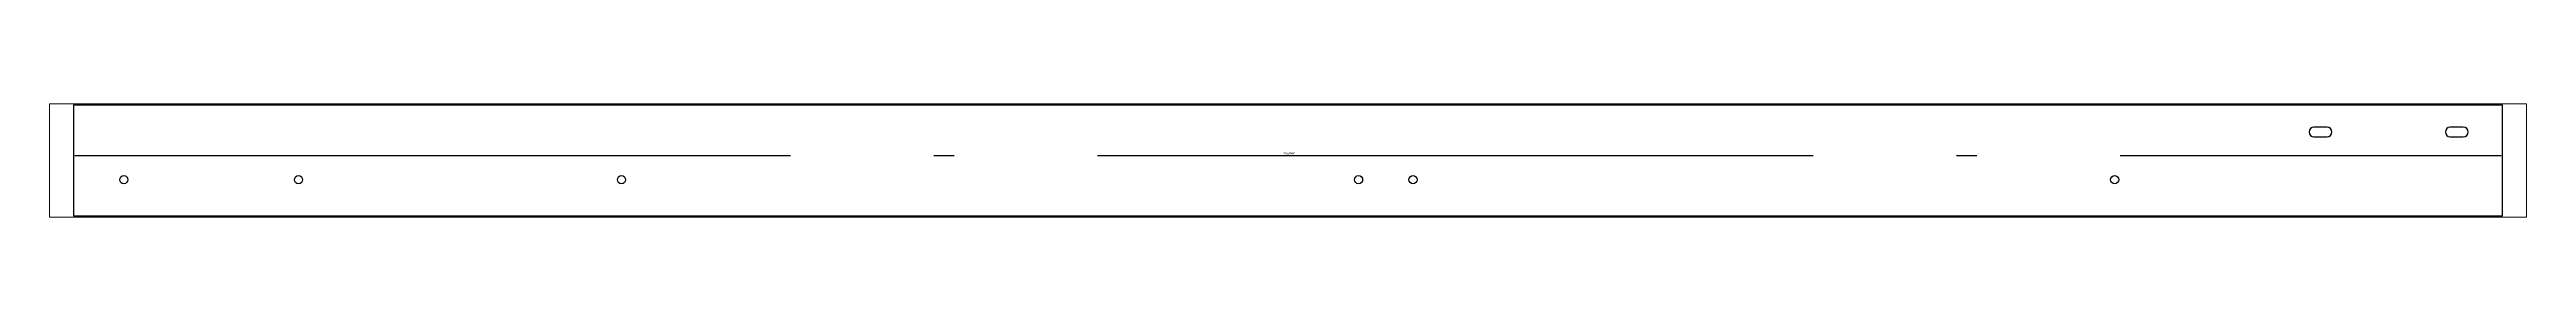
# Paper-space layout 'Layout1' of a CAD drawing. Header units: millimetres. Extents: x 0 to 257, y 92 to 103.
# The model-space entities are those that its viewports show. They can reach past a viewport. Long polylines and large blocks are cut down to what shows.
import ezdxf

# ---------------------------------------------------------------- set-up
doc = ezdxf.new("R2010")
doc.units = ezdxf.units.MM
doc.header["$LTSCALE"] = 25
doc.linetypes.add('DASHDOT', pattern=[1, 0.7, -0.14, 0.02, -0.14])
for name, color, linetype in [('3_Pezzi', 7, 'Continuous'), ('5_Bulloni', 7, 'Continuous'), ('98_Cartiglio', 7, 'Continuous')]:
    doc.layers.add(name, color=color, linetype=linetype)
doc.styles.add('SHX_Style', font='MONOTXT')

msp = doc.modelspace()

# ---------------------------------------------------------------- linework, layer by layer
at = {"layer": '3_Pezzi', "color": 3, "linetype": 'Continuous'}
for p, q in [((0, 5.7), (0, 61.5)), ((0, 61.5), (2673.6, 61.5)), ((2673.6, 61.5), (2673.6, 5.7)), ((0, -61.5), (0, 5.7)), ((2673.6, 5.7), (2673.6, -61.5)), ((2673.6, -61.5), (0, -61.5))]:
    msp.add_line(p, q, dxfattribs=at)
at = {"layer": '5_Bulloni', "color": 4, "linetype": 'Continuous'}
for p, q in [((2480.8, 36.7), (2466.3, 36.7)), ((2630.8, 36.7), (2616.3, 36.7)), ((2466.3, 26.2), (2480.8, 26.2)), ((2616.3, 26.2), (2630.8, 26.2))]:
    msp.add_line(p, q, dxfattribs=at)
at = {"layer": '5_Bulloni', "color": 2, "linetype": 'Continuous'}
for centre in [(55, -21.2), (55, -21.2), (247.4, -21.2), (247.4, -21.2), (603, -21.2), (603, -21.2), (1414.5, -21.2), (1414.5, -21.2), (1474.5, -21.2), (1474.5, -21.2), (2247, -21.2), (2247, -21.2)]:
    msp.add_circle(centre, 4.5, dxfattribs=at)
at = {"layer": '5_Bulloni', "color": 4, "linetype": 'Continuous'}
for centre, start, end in [((2466.3, 31.5), 90, 270), ((2480.8, 31.5), 270, 90), ((2616.3, 31.5), 90, 270), ((2630.8, 31.5), 270, 90)]:
    msp.add_arc(centre, 5.25, start, end, dxfattribs=at)
at = {"layer": '98_Cartiglio', "color": 1, "linetype": 'DASHDOT', "ltscale": 0.4}
msp.add_line((1, 5.7), (2672.6, 5.7), dxfattribs=at)

# ---------------------------------------------------------------- texts
at = {"layer": '98_Cartiglio', "color": 2, "linetype": 'Continuous', "style": 'SHX_Style', "width": 0.8}
msp.add_text('Ang=90°', height=2.5, dxfattribs=at).set_placement((1331.8, 6.7))

psp = doc.layouts.get("Layout1")

# ---------------------------------------------------------------- viewports
at = {"layer": '0'}
psp.add_viewport(center=(128.5, 97.5), size=(257, 11.81716), view_center_point=(1336.8, 0), view_height=125.3939, dxfattribs=at)

doc.saveas('drawing.dxf')
